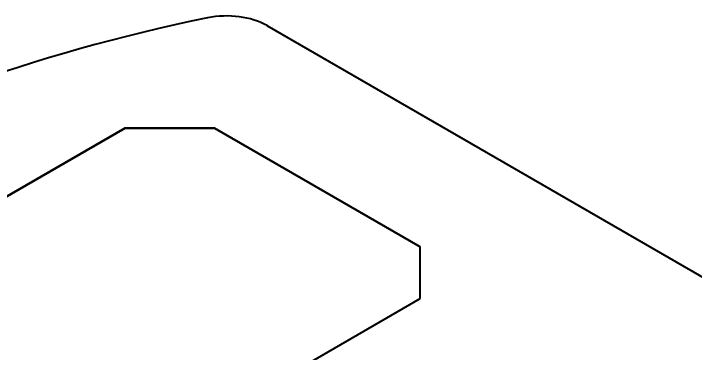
# Model space of a CAD drawing. Header units: millimetres. Extents: x 15 to 292, y 5 to 205.
# Drawn here: x 211.83 to 222.57, y 98.82 to 104.17 of the extents above; entities that cross this region are included whole.
import ezdxf

# ---------------------------------------------------------------- set-up
doc = ezdxf.new("R2010")
doc.units = ezdxf.units.MM
doc.layers.add('Geometries', color=7, linetype='Continuous')

msp = doc.modelspace()

# ---------------------------------------------------------------- linework, layer by layer
at = {"layer": 'Geometries', "linetype": 'Continuous', "lineweight": 40}
for p, q in [((222.77, 99.966), (215.821, 103.978)), ((213.578, 102.366), (206.026, 98.006)), ((213.578, 102.358), (206.026, 97.998)), ((213.578, 102.366), (213.578, 102.358)), ((214.992, 102.366), (213.578, 102.366)), ((214.992, 102.358), (213.578, 102.358)), ((214.992, 102.366), (214.992, 102.358)), ((218.23, 100.497), (214.992, 102.366)), ((218.23, 100.489), (214.992, 102.358)), ((218.23, 100.489), (218.23, 100.497)), ((218.23, 99.68), (218.23, 100.489)), ((210.679, 95.32), (218.23, 99.68))]:
    msp.add_line(p, q, dxfattribs=at)
for centre, major_axis, start_param, end_param in [((215.184, 103.611), (-0.9, 0), 3.926991, 5.054013), ((221.427, 93.475), (-19.533, 0), 5.054013, 5.941562)]:
    msp.add_ellipse(centre, major_axis=major_axis, ratio=0.57735, start_param=start_param, end_param=end_param, dxfattribs=at)

doc.saveas('drawing.dxf')
